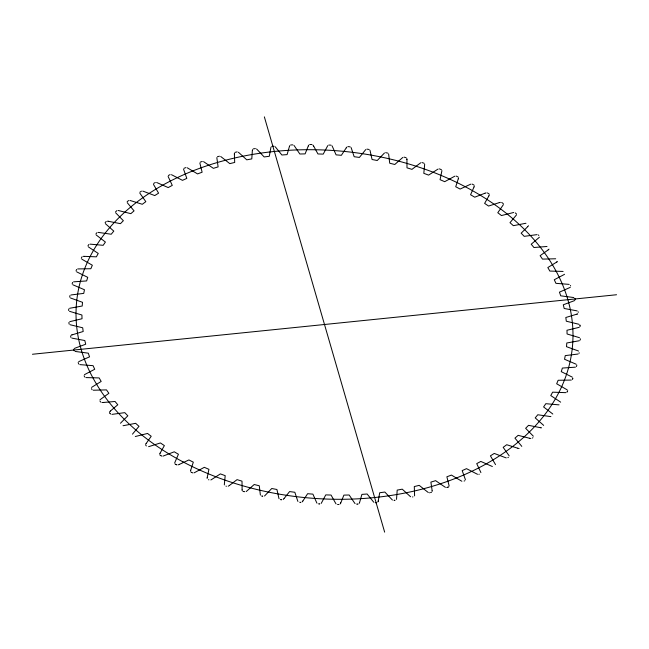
<?xml version="1.0" encoding="UTF-8"?>
<svg xmlns="http://www.w3.org/2000/svg" width="649" height="649" viewBox="0 0 649 649"><rect width="100%" height="100%" fill="white"/><g stroke="black" fill="none" stroke-linecap="round" stroke-linejoin="round"><path stroke-width="0.97" d="M68.932 322.407L69.054 323.989M580.068 326.593L580.003 325.693M68.664 310.538L68.713 308.965M580.336 338.77L580.295 339.995M234.378 154.008L234.411 153.472A5.833 4.081 4.8 0 1 234.459 153.115M234.37 154.097L234.703 162.445A243.002 170.022 4.8 0 0 229.819 163.645L221.236 156.888A7.731 5.411 4.8 0 0 220.66 156.506M69.703 297.161L69.914 295.603M207.218 477.486L208.929 469.316A243.002 170.022 4.8 0 1 204.313 467.312L194.522 472.642A5.833 4.081 4.8 0 1 194.1 472.821M207.193 477.664L207.161 477.932A7.731 5.411 4.8 0 0 207.136 478.467M579.184 352.748L579.095 353.348M252.364 150.511L252.453 149.984A5.833 4.081 4.8 0 1 252.542 149.635M252.347 150.6L251.796 158.9A243.002 170.022 4.8 0 0 246.766 159.841L238.897 152.677A7.731 5.411 4.8 0 0 238.353 152.272M72.161 283.946L72.542 282.404M576.831 365.103L576.466 366.547M190.725 470.184L193.321 462.161A243.002 170.022 4.8 0 1 188.908 459.938L179.611 464.278M458.235 178.986L455.72 186.75A243.002 170.022 4.8 0 1 460.092 189.062L470.468 184.292A5.833 4.081 4.8 0 1 470.914 184.138M458.275 178.816L458.372 178.378A7.731 5.411 4.8 0 0 458.462 177.842M190.709 470.274L190.628 470.622A7.731 5.411 4.8 0 0 190.538 471.158M378.172 501.271L379.714 492.713A243.002 170.022 4.8 0 0 384.841 492.047L391.964 499.568A7.731 5.411 4.8 0 0 392.467 499.998M378.245 501.012L378.099 501.531A5.833 4.081 4.8 0 1 377.978 501.872M76.038 270.949L76.582 269.449M473.957 187.099L470.566 194.757A243.002 170.022 4.8 0 1 474.744 197.199L484.852 193.264M474.013 186.928L474.159 186.498A7.731 5.411 4.8 0 0 474.297 185.979M572.889 378.253L572.694 378.805M572.686 378.838L572.491 379.349M289.446 146.455L289.649 145.944A5.833 4.081 4.8 0 1 289.811 145.611M359.651 502.285L361.907 494.384A243.002 170.022 4.8 0 0 367.115 493.994L373.451 501.839A7.731 5.411 4.8 0 0 373.905 502.294M289.413 146.544L287.093 154.616A243.002 170.022 4.8 0 0 281.885 155.006L275.549 147.161A7.731 5.411 4.8 0 0 275.095 146.706M359.587 502.456L359.351 503.056A5.833 4.081 4.8 0 1 359.189 503.389M81.303 258.261L82.009 256.793M567.697 390.739L567.258 391.663M160.084 453.189L164.375 445.595A243.002 170.022 4.8 0 1 160.441 442.951L149.075 446.536A5.833 4.081 4.8 0 1 148.597 446.642M488.916 195.811L489.103 195.398A7.731 5.411 4.8 0 0 489.305 194.887M160.043 453.27L159.897 453.602A7.731 5.411 4.8 0 0 159.695 454.113M488.835 195.982L484.625 203.405A243.002 170.022 4.8 0 1 488.559 206.049L499.219 202.642M567.242 391.696L566.991 392.207M340.214 503.9A5.833 4.081 4.8 0 0 340.409 503.583L340.628 503.17M308.291 146.001L305.111 153.894A243.002 170.022 4.8 0 0 299.846 154.008L294.403 145.968A7.731 5.411 4.8 0 0 293.932 145.417M308.332 145.92L308.591 145.417A5.833 4.081 4.8 0 1 308.786 145.1M340.498 503.413L340.709 502.999M340.798 502.837L343.889 495.106A243.002 170.022 4.8 0 0 349.154 494.992L354.662 503.113A7.731 5.411 4.8 0 0 355.068 503.583M87.923 245.939L88.791 244.519M146.106 443.583L151.209 436.274A243.002 170.022 4.8 0 1 147.55 433.443L135.779 436.404A5.833 4.081 4.8 0 1 135.292 436.477M146.057 443.665L145.863 443.989A7.731 5.411 4.8 0 0 145.611 444.484M95.874 234.054L96.888 232.691M346.209 147.907L341.366 155.306A243.002 170.022 4.8 0 0 336.093 154.868L332.312 146.333A7.731 5.411 4.8 0 0 332.004 145.822M346.274 147.834L346.631 147.372A5.833 4.081 4.8 0 1 346.899 147.08M302.905 500.939L307.634 493.694A243.002 170.022 4.8 0 0 312.907 494.132L316.688 502.667A7.731 5.411 4.8 0 0 316.996 503.178M302.848 501.012L302.369 501.628A5.833 4.081 4.8 0 1 302.101 501.92M105.097 222.68L106.266 221.382M527.864 226.493L528.124 226.193A7.731 5.411 4.8 0 0 528.481 225.73M527.669 226.72L521.155 233.186A243.002 170.022 4.8 0 1 524.197 236.35L536.577 234.687A5.833 4.081 4.8 0 1 537.08 234.662M284.092 498.505L289.6 491.561A243.002 170.022 4.8 0 0 294.841 492.275L297.713 500.947A7.731 5.411 4.8 0 0 297.964 501.466M283.954 498.651L283.475 499.162A5.833 4.081 4.8 0 1 283.183 499.438M115.554 211.866L116.852 210.641M110.419 411.004L117.785 404.781A243.002 170.022 4.8 0 1 115.068 401.488L103.767 402.445M110.346 411.077L110.062 411.361A7.731 5.411 4.8 0 0 109.649 411.799M532.91 437.645L532.448 438.075M127.172 201.693L128.607 200.541M548.162 249.906L548.559 249.573A7.731 5.411 4.8 0 0 549.013 249.159M547.999 250.035L540.122 255.69A243.002 170.022 4.8 0 1 542.491 259.113L555.195 258.781A5.833 4.081 4.8 0 1 555.706 258.805M139.9 192.201L141.458 191.139M556.842 261.985L547.821 267.558A243.002 170.022 4.8 0 1 549.833 271.071L562.594 271.412A5.833 4.081 4.8 0 1 563.097 271.469M556.574 262.172L556.923 261.92A7.731 5.411 4.8 0 0 557.426 261.539M508.402 457.285L507.826 457.675M229.503 485.387L237.063 479.635A243.002 170.022 4.8 0 0 242.012 481.152L242.109 489.938M229.413 485.452L228.602 485.987A5.833 4.081 4.8 0 1 228.221 486.206M153.659 183.448L155.33 182.474M168.367 175.49L170.152 174.605M479.262 474.192L478.848 474.395M183.951 168.359L185.833 167.58M464.798 480.747L464.084 481.047M179.505 464.327L178.532 464.708A5.833 4.081 4.8 0 1 178.086 464.862M200.322 162.104L202.293 161.431M448.678 486.896L447.899 487.164M71.966 334.892L83.186 331.501A243.002 170.022 4.8 0 1 82.707 327.786L70.433 324.816A5.833 4.081 4.8 0 1 69.962 324.662M577.034 314.108L565.814 317.499A243.002 170.022 4.8 0 1 566.293 321.214L578.567 324.184A5.833 4.081 4.8 0 1 579.038 324.338M447.859 487.18L446.707 487.569M485.079 193.191L485.647 193.004A5.833 4.081 4.8 0 1 486.109 192.883M217.391 156.758L219.435 156.19M431.553 492.266L430.806 492.469M429.987 492.696L429.565 492.81M499.332 202.61L499.925 202.464A5.833 4.081 4.8 0 1 500.403 202.358M235.06 152.345L237.161 151.89M412.942 496.874L412.496 496.972M253.224 148.897L255.382 148.556M395.079 500.217L394.624 500.29M394.576 500.298L394.016 500.387M271.785 146.431L273.983 146.212M376.818 502.61L375.414 502.756M32.45 354.257L616.55 294.743M290.647 144.962L292.869 144.857M358.078 504.054L357.348 504.086M357.161 504.095L356.642 504.119M103.637 402.445L102.493 402.485A5.833 4.081 4.8 0 1 101.982 402.485M309.695 144.5L311.934 144.508M84.524 256.363L96.393 256.834A243.002 170.022 4.8 0 1 98.242 253.434L88.775 247.155A5.833 4.081 4.8 0 1 88.353 246.807M84.265 256.363L83.883 256.363A7.731 5.411 4.8 0 0 83.121 256.396M339.029 504.5L337.529 504.492M328.824 145.043L331.071 145.173M319.689 503.932L319.211 503.908M319.162 503.9L318.602 503.867M347.929 146.585L350.168 146.836M300.795 502.383L300.349 502.334M300.292 502.334L299.741 502.269M366.904 149.124L369.119 149.489M108.253 221.26L120.463 223.67A243.002 170.022 4.8 0 1 123.367 220.701L115.944 213.099A5.833 4.081 4.8 0 1 115.692 212.767M540.747 427.74L528.537 425.33A243.002 170.022 4.8 0 1 525.633 428.299L533.056 435.901A5.833 4.081 4.8 0 1 533.308 436.233M281.585 499.795L281.09 499.714M281.041 499.706L280.49 499.616M385.644 152.645L387.826 153.123M529.389 438.213L530.144 438.367A7.731 5.411 4.8 0 0 530.89 438.505M529.146 438.164L518.162 435.333A243.002 170.022 4.8 0 1 514.933 438.132L521.569 446.074A5.833 4.081 4.8 0 1 521.78 446.407M262.723 496.217L262.212 496.104M262.164 496.096L261.677 495.99M404.043 157.131L406.169 157.715M517.651 448.175L518.381 448.362A7.731 5.411 4.8 0 0 519.119 448.532M517.407 448.11L506.707 444.719A243.002 170.022 4.8 0 1 503.17 447.331L508.978 455.557A5.833 4.081 4.8 0 1 509.149 455.898M244.446 491.731L243.967 491.601M243.919 491.585L243.44 491.455M243.343 491.423L242.888 491.301M421.996 162.55L424.065 163.248M226.436 486.263L225.966 486.109M439.397 168.87L441.401 169.673M208.905 479.854L208.459 479.676M456.166 176.066L458.08 176.966M192.834 472.934L191.625 472.367M191.398 472.261L190.968 472.058M472.188 184.089L474.021 185.087M176.812 464.911L176.341 464.66M176.26 464.611L175.676 464.295M175.441 464.173L175.035 463.946M487.391 192.899L489.119 193.986M161.609 456.101L161.171 455.825M160.944 455.687L159.93 455.046M501.685 202.447L503.3 203.616M146.431 445.92L145.749 445.425M515.274 212.913L516.474 213.919M538.321 234.946L538.808 235.482M110.638 414.013L110.005 413.308M109.859 413.145L109.454 412.683M100.773 402.137L99.922 401.017M92.126 389.781L91.387 388.629M313.678 146.195L313.289 145.611A7.731 5.411 4.8 0 0 312.94 145.116M313.735 146.276L317.953 153.959A243.002 170.022 4.8 0 1 323.234 154.121L327.623 145.895A5.833 4.081 4.8 0 1 327.85 145.587M84.743 377.02L84.102 375.771M78.756 364.048L78.156 362.556M570.463 285.479L570.633 285.901M168.132 176.358A5.833 4.081 4.8 0 0 168.229 176.715L172.277 185.387A243.002 170.022 4.8 0 0 168.196 187.577L157.318 182.775A7.731 5.411 4.8 0 0 156.62 182.531M74.116 350.817L73.662 349.251M574.949 298.394L575.119 298.962M264.354 116.861L384.646 532.139M575.192 299.221L575.339 299.749M70.871 337.439L70.587 335.866M578.17 311.771L578.275 312.347M579.946 325.011L580.003 325.652M406.939 159.516L406.923 159.338M406.955 159.695L406.988 167.848A243.002 170.022 4.8 0 1 411.937 169.365L420.398 163.013A5.833 4.081 4.8 0 1 420.779 162.794M432.096 490.279L430.887 482.11A243.002 170.022 4.8 0 0 435.609 480.649L444.841 486.969A7.731 5.411 4.8 0 0 445.457 487.318M432.104 490.547L432.137 491.082A5.833 4.081 4.8 0 1 432.12 491.439M79.843 364.576A5.833 4.081 4.8 0 0 80.346 364.657L93.083 365.671A243.002 170.022 4.8 0 0 94.722 369.265L85.003 374.376A7.731 5.411 4.8 0 0 84.467 374.733M85.903 377.531A5.833 4.081 4.8 0 0 86.406 377.588L99.167 377.929A243.002 170.022 4.8 0 0 101.179 381.442L92.077 387.08A7.731 5.411 4.8 0 0 91.574 387.461M93.294 390.195A5.833 4.081 4.8 0 0 93.805 390.219L106.509 389.887A243.002 170.022 4.8 0 0 108.878 393.31L100.441 399.427A7.731 5.411 4.8 0 0 99.987 399.841M111.92 414.338A5.833 4.081 4.8 0 0 112.423 414.313L124.803 412.65A243.002 170.022 4.8 0 0 127.845 415.814L120.876 422.807A7.731 5.411 4.8 0 0 120.519 423.27M123.042 425.695A5.833 4.081 4.8 0 0 123.545 425.647L135.649 423.318A243.002 170.022 4.8 0 0 139.008 426.328L132.834 433.702A7.731 5.411 4.8 0 0 132.526 434.181M162.891 456.117A5.833 4.081 4.8 0 0 163.353 455.996L174.257 451.801A243.002 170.022 4.8 0 0 178.434 454.243L174.841 462.502A7.731 5.411 4.8 0 0 174.703 463.021M210.836 479.944A5.833 4.081 4.8 0 0 211.241 479.749L220.4 473.892A243.002 170.022 4.8 0 0 225.195 475.652L224.351 484.381A7.731 5.411 4.8 0 0 224.384 484.917M242.191 490.474A7.731 5.411 4.8 0 1 242.109 489.938M246.133 491.561A5.833 4.081 4.8 0 0 246.49 491.317L254.213 484.511A243.002 170.022 4.8 0 0 259.284 485.768L260.314 494.562A7.731 5.411 4.8 0 0 260.46 495.098M264.492 495.982A5.833 4.081 4.8 0 0 264.816 495.714L271.761 488.494A243.002 170.022 4.8 0 0 276.928 489.484L278.892 498.237A7.731 5.411 4.8 0 0 279.086 498.773M321.15 503.413A5.833 4.081 4.8 0 0 321.377 503.105L325.766 494.879A243.002 170.022 4.8 0 0 331.047 495.041L335.711 503.389A7.731 5.411 4.8 0 0 336.06 503.884M396.458 499.365A5.833 4.081 4.8 0 0 396.547 499.016L397.204 490.1A243.002 170.022 4.8 0 0 402.234 489.159L410.103 496.323A7.731 5.411 4.8 0 0 410.647 496.728M414.541 495.885A5.833 4.081 4.8 0 0 414.589 495.528L414.297 486.555A243.002 170.022 4.8 0 0 419.181 485.355L427.764 492.112A7.731 5.411 4.8 0 0 428.34 492.494M449.1 486.069A5.833 4.081 4.8 0 0 449.067 485.703L446.877 476.788A243.002 170.022 4.8 0 0 451.412 475.076L461.252 480.917A7.731 5.411 4.8 0 0 461.893 481.234M465.382 479.789A5.833 4.081 4.8 0 0 465.317 479.424L462.185 470.606A243.002 170.022 4.8 0 0 466.501 468.651L476.893 473.989A7.731 5.411 4.8 0 0 477.567 474.265M480.868 472.642A5.833 4.081 4.8 0 0 480.771 472.285L476.723 463.613A243.002 170.022 4.8 0 0 480.804 461.423L491.682 466.225A7.731 5.411 4.8 0 0 492.38 466.469M495.487 464.66A5.833 4.081 4.8 0 0 495.349 464.311L490.417 455.833A243.002 170.022 4.8 0 0 494.23 453.432L505.539 457.667A7.731 5.411 4.8 0 0 506.261 457.878M541.509 427.829A7.731 5.411 4.8 0 1 540.747 427.74M543.659 425.428A5.833 4.081 4.8 0 0 543.383 425.119L535.198 417.891A243.002 170.022 4.8 0 0 537.77 414.76L550.149 416.528A7.731 5.411 4.8 0 0 550.912 416.585M552.794 414.062A5.833 4.081 4.8 0 0 552.486 413.762L543.594 406.955A243.002 170.022 4.8 0 0 545.809 403.686L558.286 404.806A7.731 5.411 4.8 0 0 559.049 404.822M560.647 402.193A5.833 4.081 4.8 0 0 560.314 401.909L550.758 395.566A243.002 170.022 4.8 0 0 552.607 392.166L565.117 392.637A7.731 5.411 4.8 0 0 565.879 392.604M567.185 389.895A5.833 4.081 4.8 0 0 566.82 389.627L556.664 383.77A243.002 170.022 4.8 0 0 558.14 380.273L570.601 380.079A7.731 5.411 4.8 0 0 571.355 380.014M572.361 377.223A5.833 4.081 4.8 0 0 571.972 376.98L561.263 371.65A243.002 170.022 4.8 0 0 562.359 368.064L574.706 367.212A7.731 5.411 4.8 0 0 575.452 367.107M576.158 364.267A5.833 4.081 4.8 0 0 575.736 364.04L564.541 359.262A243.002 170.022 4.8 0 0 565.247 355.611L577.415 354.111A7.731 5.411 4.8 0 0 578.137 353.965M578.535 351.077A5.833 4.081 4.8 0 0 578.105 350.874L566.48 346.68A243.002 170.022 4.8 0 0 566.788 342.988L578.713 340.847A7.731 5.411 4.8 0 0 579.419 340.66M579.5 337.748A5.833 4.081 4.8 0 0 579.046 337.561L567.064 333.975A243.002 170.022 4.8 0 0 566.975 330.26L578.584 327.485A7.731 5.411 4.8 0 0 579.265 327.266M577.683 313.848A7.731 5.411 4.8 0 1 577.034 314.108M577.156 310.936A5.833 4.081 4.8 0 0 576.669 310.798L564.168 308.47A243.002 170.022 4.8 0 0 563.291 304.779L574.073 300.787A7.731 5.411 4.8 0 0 574.698 300.495M573.854 297.607A5.833 4.081 4.8 0 0 573.359 297.493L560.704 295.822A243.002 170.022 4.8 0 0 559.438 292.164L569.725 287.604A7.731 5.411 4.8 0 0 570.301 287.28M569.157 284.424A5.833 4.081 4.8 0 0 568.654 284.343L555.917 283.329A243.002 170.022 4.8 0 0 554.278 279.735L563.997 274.624A7.731 5.411 4.8 0 0 564.533 274.267M547.018 246.515A5.833 4.081 4.8 0 0 546.507 246.515L533.932 247.512A243.002 170.022 4.8 0 0 531.215 244.219L538.938 237.639A7.731 5.411 4.8 0 0 539.351 237.201M525.958 223.305A5.833 4.081 4.8 0 0 525.455 223.353L513.351 225.682A243.002 170.022 4.8 0 0 509.992 222.672L516.166 215.298A7.731 5.411 4.8 0 0 516.474 214.819M513.708 212.523A5.833 4.081 4.8 0 0 513.221 212.596L501.45 215.557A243.002 170.022 4.8 0 0 497.791 212.726L503.137 205.011A7.731 5.411 4.8 0 0 503.389 204.516M454.9 176.179A5.833 4.081 4.8 0 0 454.478 176.358L444.687 181.688A243.002 170.022 4.8 0 0 440.071 179.684L441.839 171.068A7.731 5.411 4.8 0 0 441.864 170.533M438.164 169.056A5.833 4.081 4.8 0 0 437.759 169.251L428.6 175.108A243.002 170.022 4.8 0 0 423.805 173.348L424.649 164.619A7.731 5.411 4.8 0 0 424.616 164.083M406.809 158.526A7.731 5.411 4.8 0 1 406.891 159.062M402.867 157.439A5.833 4.081 4.8 0 0 402.51 157.683L394.787 164.489A243.002 170.022 4.8 0 0 389.716 163.232L388.686 154.438A7.731 5.411 4.8 0 0 388.54 153.902M384.508 153.018A5.833 4.081 4.8 0 0 384.184 153.286L377.239 160.506A243.002 170.022 4.8 0 0 372.072 159.516L370.108 150.763A7.731 5.411 4.8 0 0 369.914 150.227M365.817 149.562A5.833 4.081 4.8 0 0 365.525 149.838L359.4 157.439A243.002 170.022 4.8 0 0 354.159 156.725L351.287 148.053A7.731 5.411 4.8 0 0 351.036 147.534M271.022 147.128A5.833 4.081 4.8 0 0 270.901 147.469L269.286 156.287A243.002 170.022 4.8 0 0 264.159 156.953L257.109 149.505A7.731 5.411 4.8 0 0 256.533 149.002M216.88 157.561A5.833 4.081 4.8 0 0 216.863 157.918L218.113 166.89A243.002 170.022 4.8 0 0 213.391 168.351L204.159 162.031A7.731 5.411 4.8 0 0 203.543 161.682M199.9 162.931A5.833 4.081 4.8 0 0 199.933 163.297L202.123 172.212A243.002 170.022 4.8 0 0 197.588 173.924L187.748 168.083A7.731 5.411 4.8 0 0 187.107 167.767M183.618 169.211A5.833 4.081 4.8 0 0 183.683 169.576L186.815 178.394A243.002 170.022 4.8 0 0 182.499 180.349L172.107 175.011A7.731 5.411 4.8 0 0 171.433 174.735M153.513 184.34A5.833 4.081 4.8 0 0 153.651 184.689L158.583 193.167A243.002 170.022 4.8 0 0 154.77 195.568L143.461 191.333A7.731 5.411 4.8 0 0 142.739 191.122M139.851 193.102A5.833 4.081 4.8 0 0 140.03 193.443L145.83 201.669A243.002 170.022 4.8 0 0 142.293 204.281L130.619 200.638A7.731 5.411 4.8 0 0 129.881 200.468M127.22 202.593A5.833 4.081 4.8 0 0 127.431 202.926L134.067 210.868A243.002 170.022 4.8 0 0 130.838 213.667L118.856 210.633A7.731 5.411 4.8 0 0 118.11 210.495M107.491 221.171A7.731 5.411 4.8 0 1 108.253 221.26M105.341 223.572A5.833 4.081 4.8 0 0 105.617 223.881L113.802 231.109A243.002 170.022 4.8 0 0 111.23 234.24L98.851 232.472A7.731 5.411 4.8 0 0 98.088 232.415M96.206 234.938A5.833 4.081 4.8 0 0 96.514 235.238L105.406 242.045A243.002 170.022 4.8 0 0 103.191 245.314L90.714 244.194A7.731 5.411 4.8 0 0 89.951 244.178M81.815 259.105A5.833 4.081 4.8 0 0 82.18 259.373L92.336 265.23A243.002 170.022 4.8 0 0 90.86 268.727L78.399 268.921A7.731 5.411 4.8 0 0 77.645 268.986M76.639 271.777A5.833 4.081 4.8 0 0 77.028 272.02L87.737 277.35A243.002 170.022 4.8 0 0 86.641 280.936L74.294 281.788A7.731 5.411 4.8 0 0 73.548 281.893M72.842 284.733A5.833 4.081 4.8 0 0 73.264 284.96L84.459 289.738A243.002 170.022 4.8 0 0 83.753 293.389L71.585 294.889A7.731 5.411 4.8 0 0 70.863 295.035M70.465 297.923A5.833 4.081 4.8 0 0 70.895 298.126L82.52 302.32A243.002 170.022 4.8 0 0 82.212 306.012L70.287 308.153A7.731 5.411 4.8 0 0 69.581 308.34M69.5 311.252A5.833 4.081 4.8 0 0 69.954 311.439L81.936 315.025A243.002 170.022 4.8 0 0 82.025 318.74L70.416 321.515A7.731 5.411 4.8 0 0 69.735 321.734M71.317 335.152A7.731 5.411 4.8 0 1 71.966 334.892M71.844 338.064A5.833 4.081 4.8 0 0 72.331 338.202L84.832 340.53A243.002 170.022 4.8 0 0 85.709 344.221L74.927 348.213A7.731 5.411 4.8 0 0 74.302 348.505M75.146 351.393A5.833 4.081 4.8 0 0 75.641 351.507L88.296 353.178A243.002 170.022 4.8 0 0 89.562 356.836L79.275 361.396A7.731 5.411 4.8 0 0 78.699 361.72M182.953 461.853A248.932 174.167 4.8 0 0 572.142 349.454A248.932 174.167 4.8 0 0 218.413 162.193A248.932 174.167 4.8 0 0 182.953 461.853"/></g></svg>
